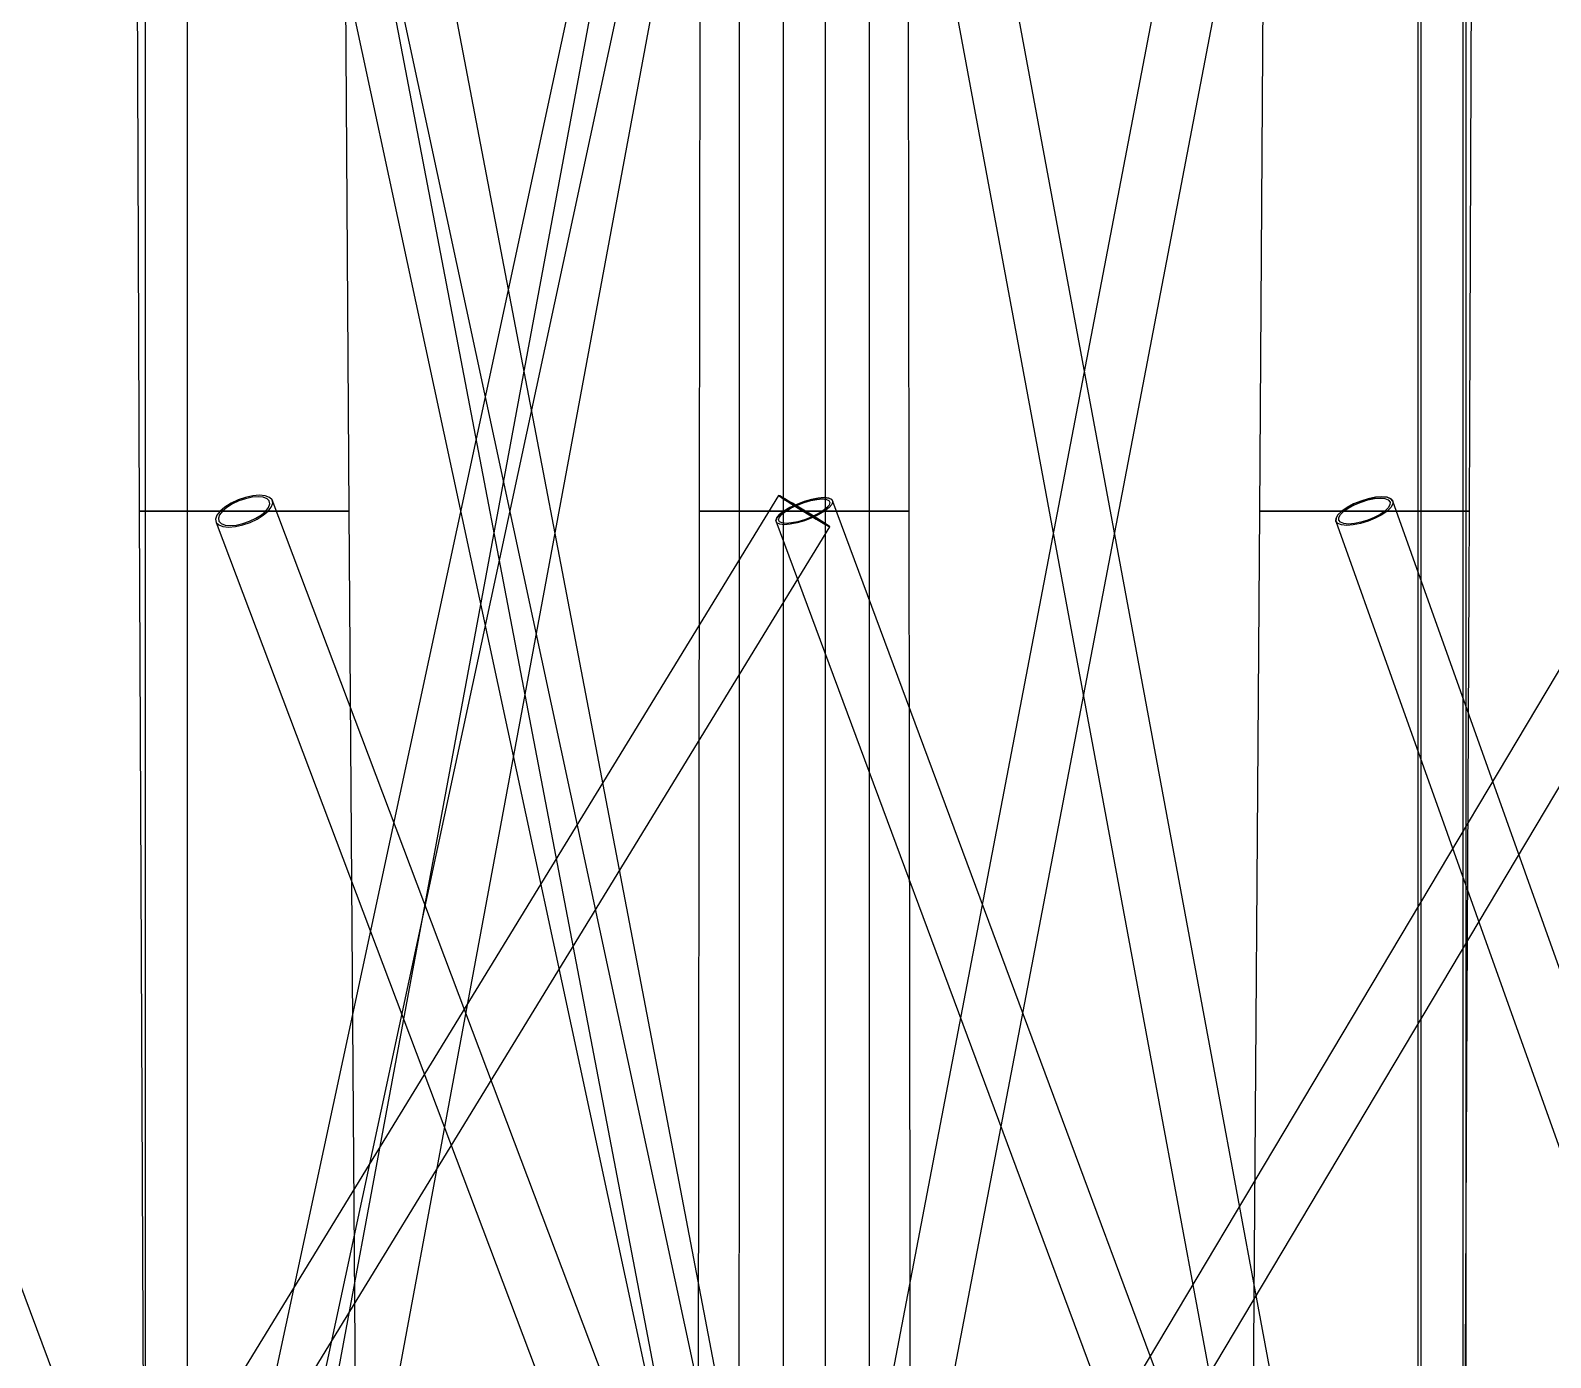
# Model space of a CAD drawing. Header units: millimetres. Extents: x -35150 to 1012618, y -518 to 497000.
# Drawn here: x -6515 to 6283, y 55371 to 66549 of the extents above; entities that cross this region are included whole.
import ezdxf

# ---------------------------------------------------------------- set-up
doc = ezdxf.new("R2010")
doc.units = ezdxf.units.MM
doc.layers.add('D-STR-STRC', color=7, linetype='Continuous', lineweight=25)

msp = doc.modelspace()

# ---------------------------------------------------------------- linework, layer by layer
at = {"layer": 'D-STR-STRC'}
for points in [[(-5646.5, 75000), (-5598.9, 62500), (-3831.9, 62500), (-3912.5, 75000)], [(-5547.2, 50000), (-5191.6, 50000), (-5191.6, 75000), (-5547.2, 75000)], [(-5547.2, 50000), (-5191.6, 50000), (-5191.6, 75000), (-5547.2, 75000)], [(-883.5, 62500), (883.5, 62500), (867, 75000), (-867, 75000)], [(-883.5, 62500), (883.5, 62500), (867, 75000), (-867, 75000)], [(-548.8, 62500), (548.8, 62500), (547.7, 75000), (-547.7, 75000)], [(-177.8, 50000), (177.8, 50000), (177.8, 75000), (-177.8, 75000)], [(-177.8, 50000), (177.8, 50000), (177.8, 75000), (-177.8, 75000)], [(3831.9, 62500), (5598.9, 62500), (5646.5, 75000), (3912.5, 75000)], [(5191.6, 50000), (5547.2, 50000), (5547.2, 75000), (5191.6, 75000)], [(5191.6, 50000), (5547.2, 50000), (5547.2, 75000), (5191.6, 75000)], [(-4917.5, 62500), (-4944.4, 62465.2), (-4955.7, 62432.9), (-4950.6, 62405.1), (-4929.5, 62383.7), (-4893.8, 62370.3), (-4846, 62365.7), (-4789.2, 62370.3), (-4727.4, 62383.7), (-4664.8, 62405.1), (-4605.6, 62432.9), (-4554, 62465.2), (-4513.3, 62500), (-4486.4, 62534.8), (-4475, 62567.1), (-4480.1, 62594.9), (-4501.2, 62616.3), (-4536.9, 62629.7), (-4584.8, 62634.3), (-4641.5, 62629.7), (-4703.3, 62616.3), (-4765.9, 62594.9), (-4825.1, 62567.1), (-4876.8, 62534.8)], [(-4897.6, 62500), (-4921.8, 62468.7), (-4932, 62439.5), (-4927.5, 62414.4), (-4908.4, 62395.2), (-4876.3, 62383.1), (-4833.1, 62378.9), (-4781.9, 62383.1), (-4726.2, 62395.2), (-4669.8, 62414.4), (-4616.4, 62439.5), (-4569.8, 62468.7), (-4533.2, 62500), (-4508.9, 62531.3), (-4498.7, 62560.5), (-4503.3, 62585.6), (-4522.3, 62604.8), (-4554.5, 62616.9), (-4597.6, 62621.1), (-4648.8, 62616.9), (-4704.5, 62604.8), (-4760.9, 62585.6), (-4814.3, 62560.5), (-4860.9, 62531.3)], [(170.8, 62500), (121.5, 62470.5), (63.9, 62443), (2, 62419.5), (-60.1, 62401.3), (-118.1, 62390), (-168, 62386.1), (-206.5, 62390), (-230.9, 62401.3), (-239.6, 62419.5), (-231.9, 62443), (-208.5, 62470.5), (-170.8, 62500), (-121.5, 62529.5), (-63.9, 62557), (-2, 62580.5), (60.1, 62598.7), (118.1, 62610), (168, 62613.9), (206.5, 62610), (230.9, 62598.7), (239.6, 62580.5), (231.9, 62557), (208.5, 62529.5)], [(-9.7, 62500), (46.7, 62465.7), (99.9, 62433.7), (146.2, 62406.2), (182.6, 62385.1), (206.6, 62371.9), (216.5, 62367.4), (211.6, 62371.9), (192.3, 62385.1), (159.9, 62406.2), (116.6, 62433.7), (65.4, 62465.7), (9.7, 62500), (-46.7, 62534.3), (-99.9, 62566.3), (-146.2, 62593.8), (-182.6, 62614.9), (-206.6, 62628.1), (-216.5, 62632.6), (-211.6, 62628.1), (-192.3, 62614.9), (-159.9, 62593.8), (-116.6, 62566.3), (-65.4, 62534.3)], [(154, 62500), (109.6, 62473.4), (57.6, 62448.6), (1.8, 62427.4), (-54.2, 62411.1), (-106.4, 62400.8), (-151.5, 62397.3), (-186.2, 62400.8), (-208.2, 62411.1), (-216, 62427.4), (-209.1, 62448.6), (-188, 62473.4), (-154, 62500), (-109.6, 62526.6), (-57.6, 62551.4), (-1.8, 62572.6), (54.2, 62588.9), (106.4, 62599.2), (151.5, 62602.7), (186.2, 62599.2), (208.2, 62588.9), (216, 62572.6), (209.1, 62551.4), (188, 62526.6)], [(-8.7, 62500), (42.1, 62469), (90, 62440.2), (131.8, 62415.4), (164.7, 62396.4), (186.3, 62384.5), (195.2, 62380.4), (190.8, 62384.5), (173.4, 62396.4), (144.2, 62415.4), (105.1, 62440.2), (58.9, 62469), (8.7, 62500), (-42.1, 62531), (-90, 62559.8), (-131.8, 62584.6), (-164.7, 62603.6), (-186.3, 62615.5), (-195.2, 62619.6), (-190.8, 62615.5), (-173.4, 62603.6), (-144.2, 62584.6), (-105.1, 62559.8), (-58.9, 62531)], [(4906.1, 62500), (4861.4, 62468.8), (4806.8, 62439.7), (4745.9, 62414.7), (4682.9, 62395.5), (4622.2, 62383.4), (4567.8, 62379.3), (4523.4, 62383.4), (4492.2, 62395.5), (4476.1, 62414.7), (4476.4, 62439.7), (4492.9, 62468.8), (4524.6, 62500), (4569.3, 62531.2), (4624, 62560.3), (4684.8, 62585.3), (4747.8, 62604.5), (4808.6, 62616.6), (4863, 62620.7), (4907.3, 62616.6), (4938.6, 62604.5), (4954.6, 62585.3), (4954.4, 62560.3), (4937.8, 62531.2)], [(4887.3, 62500), (4847, 62471.8), (4797.8, 62445.6), (4742.9, 62423.1), (4686.1, 62405.8), (4631.3, 62394.9), (4582.3, 62391.2), (4542.3, 62394.9), (4514.1, 62405.8), (4499.7, 62423.1), (4499.9, 62445.6), (4514.8, 62471.8), (4543.4, 62500), (4583.7, 62528.2), (4633, 62554.4), (4687.9, 62576.9), (4744.6, 62594.2), (4799.4, 62605.1), (4848.4, 62608.8), (4888.4, 62605.1), (4916.6, 62594.2), (4931.1, 62576.9), (4930.8, 62554.4), (4915.9, 62528.2)], [(-5598.9, 62500), (-5541.6, 50000), (-3741.6, 50000), (-3831.9, 62500)], [(-3831.9, 62500), (-3862, 62500), (-3950.2, 62500), (-4090.6, 62500), (-4273.6, 62500), (-4486.7, 62500), (-4715.4, 62500), (-4944, 62500), (-5157.1, 62500), (-5340.1, 62500), (-5480.5, 62500), (-5568.8, 62500), (-5598.9, 62500), (-5568.8, 62500), (-5480.5, 62500), (-5340.1, 62500), (-5157.1, 62500), (-4944, 62500), (-4715.4, 62500), (-4486.7, 62500), (-4273.6, 62500), (-4090.6, 62500), (-3950.2, 62500), (-3862, 62500)], [(-900, 50000), (900, 50000), (883.5, 62500), (-883.5, 62500)], [(-900, 50000), (900, 50000), (883.5, 62500), (-883.5, 62500)], [(883.5, 62500), (853.4, 62500), (765.1, 62500), (624.7, 62500), (441.7, 62500), (228.7, 62500), (0, 62500), (-228.7, 62500), (-441.7, 62500), (-624.7, 62500), (-765.1, 62500), (-853.4, 62500), (-883.5, 62500), (-853.4, 62500), (-765.1, 62500), (-624.7, 62500), (-441.7, 62500), (-228.7, 62500), (0, 62500), (228.7, 62500), (441.7, 62500), (624.7, 62500), (765.1, 62500), (853.4, 62500)], [(883.5, 62500), (853.4, 62500), (765.1, 62500), (624.7, 62500), (441.7, 62500), (228.7, 62500), (0, 62500), (-228.7, 62500), (-441.7, 62500), (-624.7, 62500), (-765.1, 62500), (-853.4, 62500), (-883.5, 62500), (-853.4, 62500), (-765.1, 62500), (-624.7, 62500), (-441.7, 62500), (-228.7, 62500), (0, 62500), (228.7, 62500), (441.7, 62500), (624.7, 62500), (765.1, 62500), (853.4, 62500)], [(-550, 50000), (550, 50000), (548.8, 62500), (-548.8, 62500)], [(548.8, 62500), (530.1, 62500), (475.3, 62500), (388.1, 62500), (274.4, 62500), (142, 62500), (0, 62500), (-142, 62500), (-274.4, 62500), (-388.1, 62500), (-475.3, 62500), (-530.1, 62500), (-548.8, 62500), (-530.1, 62500), (-475.3, 62500), (-388.1, 62500), (-274.4, 62500), (-142, 62500), (0, 62500), (142, 62500), (274.4, 62500), (388.1, 62500), (475.3, 62500), (530.1, 62500)], [(3741.6, 50000), (5541.6, 50000), (5598.9, 62500), (3831.9, 62500)], [(5598.9, 62500), (5568.8, 62500), (5480.5, 62500), (5340.1, 62500), (5157.1, 62500), (4944, 62500), (4715.4, 62500), (4486.7, 62500), (4273.6, 62500), (4090.6, 62500), (3950.2, 62500), (3862, 62500), (3831.9, 62500), (3862, 62500), (3950.2, 62500), (4090.6, 62500), (4273.6, 62500), (4486.7, 62500), (4715.4, 62500), (4944, 62500), (5157.1, 62500), (5340.1, 62500), (5480.5, 62500), (5568.8, 62500)]]:
    msp.add_lwpolyline(points, close=True, dxfattribs=at)
for points in [[(-5568.1, 74958), (-198.7, 49958), (-192, 49952.9), (-172.1, 49951.1), (-140.5, 49952.6), (-99.4, 49957.3), (-51.4, 49965), (0, 49975), (51.4, 49986.7), (99.4, 49999.4), (140.5, 50012), (172.1, 50023.9), (192, 50034.1), (198.7, 50042), (-5170.6, 75042)], [(-198.7, 75042), (-5568.1, 50042), (-5561.3, 50034.1), (-5541.5, 50023.9), (-5509.9, 50012), (-5468.7, 49999.4), (-5420.8, 49986.7), (-5369.4, 49975), (-5317.9, 49965), (-5270, 49957.3), (-5228.8, 49952.6), (-5197.2, 49951.1), (-5177.4, 49952.9), (-5170.6, 49958), (198.7, 74958)], [(-5028.9, 74959.4), (-249.4, 49959.4), (-244.4, 49942.6), (-222.7, 49929.7), (-185.9, 49921.6), (-136.4, 49918.8), (-77.6, 49921.6), (-13.5, 49929.7), (51.6, 49942.6), (113.1, 49959.4), (166.9, 49979), (209.3, 50000), (237.5, 50021), (249.4, 50040.6), (-4530.1, 75040.6)], [(-249.7, 75046.3), (-4891.3, 50046.3), (-4882.8, 50042.4), (-4857.9, 50035.5), (-4818.2, 50026.2), (-4766.5, 50015.2), (-4706.2, 50003.1), (-4641.6, 49990.8), (-4577, 49979.1), (-4516.7, 49968.9), (-4465, 49960.8), (-4425.3, 49955.3), (-4400.4, 49952.9), (-4391.9, 49953.7), (249.7, 74953.7)], [(-249.8, 74954.3), (4391.8, 49954.3), (4400.3, 49947.9), (4425.3, 49945.1), (4465, 49945.9), (4516.7, 49950.5), (4576.9, 49958.5), (4641.6, 49969.3), (4706.2, 49982.1), (4766.5, 49996.2), (4818.2, 50010.6), (4857.9, 50024.2), (4882.9, 50036.2), (4891.4, 50045.7), (249.8, 75045.7)], [(4529.9, 75046.1), (-249.6, 50046.1), (-241.1, 50032.2), (-216.2, 50016.2), (-176.5, 49999), (-124.8, 49982), (-64.6, 49966.1), (0, 49952.6), (64.6, 49942.3), (124.8, 49935.9), (176.5, 49933.9), (216.2, 49936.4), (241.1, 49943.2), (249.6, 49953.9), (5029.1, 74953.9)], [(5166.2, 75000), (5166.2, 50000), (5173.1, 49987.3), (5193.4, 49975.5), (5225.7, 49965.4), (5267.8, 49957.6), (5316.8, 49952.8), (5369.4, 49951.1), (5421.9, 49952.8), (5471, 49957.6), (5513, 49965.4), (5545.3, 49975.5), (5565.6, 49987.3), (5572.6, 50000), (5572.6, 75000)], [(-9530.4, 62404.9), (-4876.6, 49904.9), (-4854.8, 49883.5), (-4818.5, 49870.1), (-4770.1, 49865.5), (-4712.9, 49870.1), (-4650.9, 49883.5), (-4588.3, 49904.9), (-4529.3, 49932.7), (-4477.9, 49965.2), (-4437.7, 50000), (-4411.4, 50034.8), (-4400.8, 50067.3), (-4406.6, 50095.1), (-9060.4, 62595.1)], [(-7431.8, 49867.4), (216.5, 62367.4), (211.6, 62371.9), (192.3, 62385.1), (159.9, 62406.2), (116.6, 62433.7), (65.4, 62465.7), (9.7, 62500), (-46.7, 62534.3), (-99.9, 62566.3), (-146.2, 62593.8), (-182.6, 62614.9), (-206.6, 62628.1), (-216.5, 62632.6), (-7864.8, 50132.6)], [(235.3, 50094.9), (-4480.1, 62594.9), (-4501.2, 62616.3), (-4536.9, 62629.7), (-4584.8, 62634.3), (-4641.5, 62629.7), (-4703.3, 62616.3), (-4765.9, 62594.9), (-4825.1, 62567.1), (-4876.8, 62534.8), (-4917.5, 62500), (-4944.4, 62465.2), (-4955.7, 62432.9), (-4950.6, 62405.1), (-235.3, 49905.1)], [(4881.2, 50080.5), (239.6, 62580.5), (230.9, 62598.7), (206.5, 62610), (168, 62613.9), (118.1, 62610), (60.1, 62598.7), (-2, 62580.5), (-63.9, 62557), (-121.5, 62529.5), (-170.8, 62500), (-208.5, 62470.5), (-231.9, 62443), (-239.6, 62419.5), (4402, 49919.5)], [(7226.7, 62630), (-218.1, 50130), (-212.3, 50125.6), (-192.1, 50112.6), (-158.7, 50091.9), (-114.6, 50065), (-62.6, 50033.6), (-6.3, 50000), (50.3, 49966.4), (103.6, 49935), (149.8, 49908.1), (185.7, 49887.4), (209.1, 49874.4), (218.1, 49870), (7663, 62370)], [(9411, 50085.3), (4954.6, 62585.3), (4938.6, 62604.5), (4907.3, 62616.6), (4863, 62620.7), (4808.6, 62616.6), (4747.8, 62604.5), (4684.8, 62585.3), (4624, 62560.3), (4569.3, 62531.2), (4524.6, 62500), (4492.9, 62468.8), (4476.4, 62439.7), (4476.1, 62414.7), (8932.5, 49914.7)]]:
    msp.add_lwpolyline(points, dxfattribs=at)

doc.saveas('drawing.dxf')
